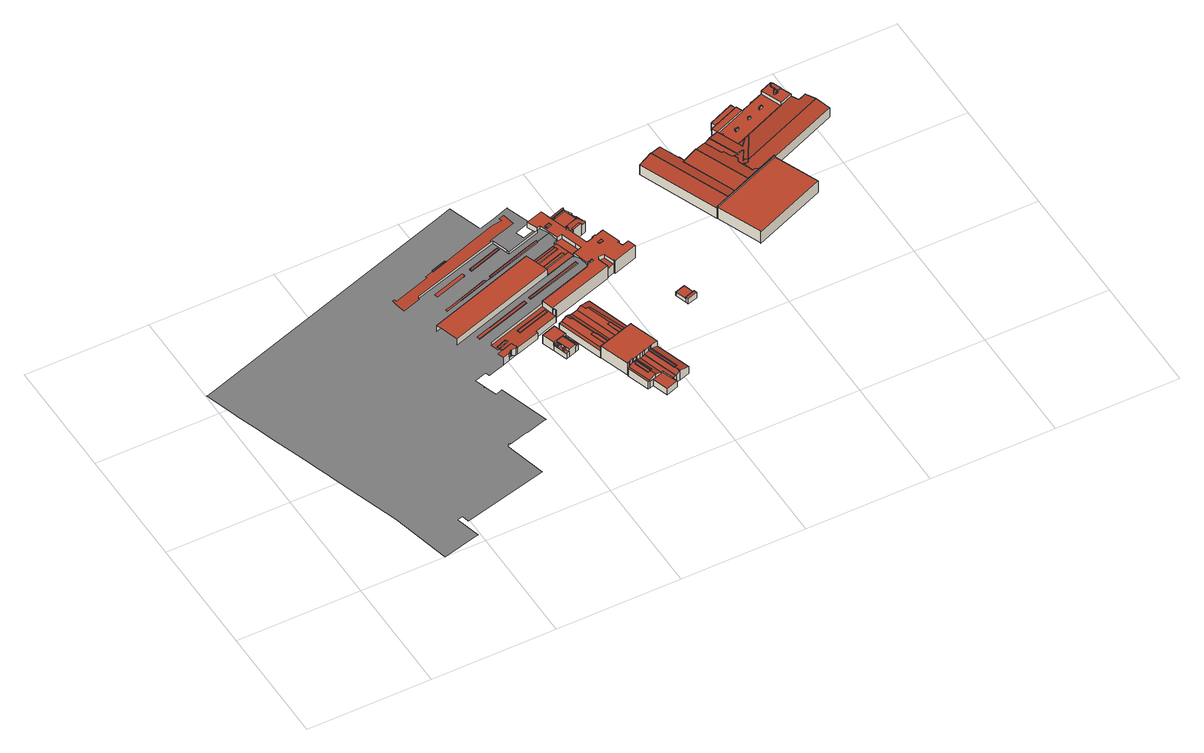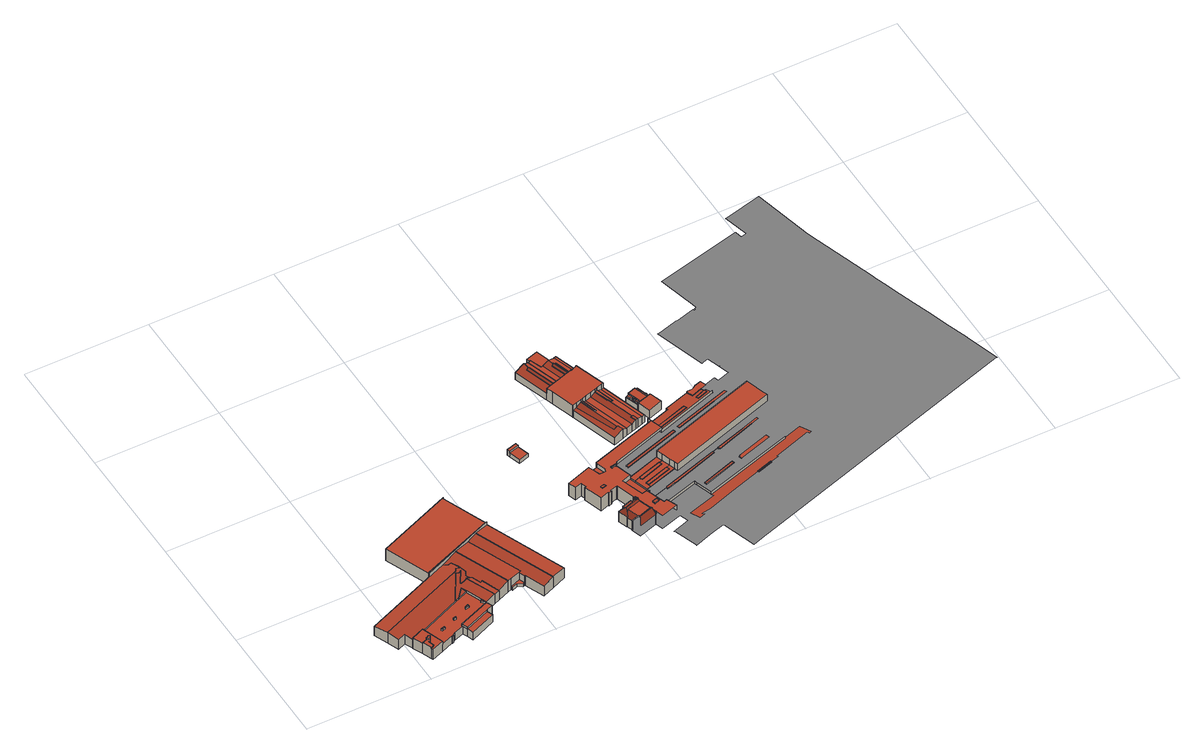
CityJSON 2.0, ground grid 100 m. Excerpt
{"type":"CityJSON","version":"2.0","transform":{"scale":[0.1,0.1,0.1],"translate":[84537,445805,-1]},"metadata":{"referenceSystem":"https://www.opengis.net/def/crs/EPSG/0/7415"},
"CityObjects":{
"building1":{"type":"Building","attributes":{"b3_dak_type":"slanted","b3_h_dak_50p":11.34,"b3_h_dak_70p":12.93,"b3_h_dak_max":18.7,"b3_h_dak_min":-0.24,"b3_h_maaiveld":-0.41,"b3_kas_warenhuis":false,"b3_mutatie_ahn3_ahn4":false,"b3_opp_buitenmuur":23264.48,"b3_opp_dak_plat":22958.51,"b3_opp_dak_schuin":26793.35,"b3_opp_grond":47974.2,"b3_opp_scheidingsmuur":0,"b3_reconstructie_onvolledig":false,"b3_rmse_lod12":3.03,"b3_rmse_lod13":1.31,"b3_rmse_lod22":0.253,"b3_val3dity_lod12":"[]","b3_val3dity_lod13":"[]","b3_val3dity_lod22":"[104]","b3_volume_lod12":618811.44,"b3_volume_lod13":595669.38,"b3_volume_lod22":564615.25,"geconstateerd":false,"oorspronkelijkbouwjaar":1914,"status":"Pand in gebruik"},"children":["building1-1"]},
"building1-1":{"type":"BuildingPart","parents":["building1"],"geometry":[{"type":"MultiSurface","lod":"2.2","boundaries":[[[0,1,2,3,4]],[[5,6,7,8]],[[4,3,9,10]],[[4,10,11,12,13,14,15,16,17,0]],[[10,9,18,11]],[[19,20,21,22]],[[22,23,24,19]],[[3,25,18,9]],[[26,5,27,24]],[[14,28,8,15]],[[3,2,29,25]],[[11,18,25,12]],[[24,27,20,19]],[[12,25,29,30,31,13]],[[13,31,28,14]],[[32,33,34,35,36,37,38,39,40,41,42,43,44,45,46,47,48,49,50,51,52,53,54,55,56,57,58,59,60,61,62,63,64,65,66,67,68,69,70,71,72,73,74,75,76,77,78,79,80,81,82,83,84,85,86,87,88,89,90,91,92,93,94,95,96,97,98,99,100,101,30,29,2,1,102,103,104,105,106,107,108,109,110,111,112,113,114,115,116,117,118,119,120,121,122,123,124,125,126,127,128,129,130,131,132,133,134,135,136,137,138,139,140,141,142,143,144,145,146,147,148,149,150,151]],[[152,153,154,155,156,157,158,159,5,21,20,27,5,8,28,31,160],[161,162,163,164,165]],[[166,167,168,169,170,171,172]],[[173,174,175,176,177]],[[178,179,180,181,182]],[[172,183,184,166]],[[185,186,187,188,189,190,191,192,193,194,195]],[[31,30,101,160]],[[190,196,197,191]],[[198,199,200,201,202]],[[203,163,162,204]],[[168,205,206,169]],[[207,155,154,208]],[[185,209,210,186]],[[211,212,213,214]],[[215,216,217,218,219]],[[160,101,100,152]],[[204,162,161,220]],[[221,222,173,177,223,224,178,182,225]],[[198,226,227,199]],[[199,227,228,200]],[[219,218,212,211]],[[217,216,229,230,231,232,233,234,235,236,237,238,239,240,241,242,243,244,245,246,247]],[[248,164,163,203]],[[204,220,249,248,203]],[[189,250,196,190]],[[188,251,250,189]],[[187,252,251,188]],[[186,210,253,252,187]],[[254,255,256,257]],[[252,253,258,259]],[[152,100,99,153]],[[260,261,239,238,262]],[[167,263,205,168]],[[166,184,263,167]],[[264,259,258,265,266]],[[267,268,259,264]],[[220,161,165,249]],[[269,270,271,272]],[[272,271,273,274]],[[249,165,164,248]],[[275,208,154,153,276]],[[276,153,99,98,277]],[[277,98,97,278]],[[279,280,255,254]],[[254,257,281,279]],[[257,256,282,281]],[[283,284,268,267]],[[266,265,285,286]],[[281,282,280,279]],[[274,273,287,288]],[[272,274,288,289,290,269]],[[290,291,270,269]],[[292,293,294,261,260]],[[295,296,294,293]],[[222,297,298,174,173]],[[221,299,297,222]],[[225,300,299,221]],[[182,181,301,302,300,225]],[[303,304,208,275]],[[300,302,305,306]],[[266,286,307,308,309,310,311,283,267,264]],[[312,313,314,315]],[[316,317,306,318]],[[278,97,96,319]],[[314,313,320,321,297,299]],[[311,322,284,283]],[[321,323,298,297]],[[324,325,317,316]],[[318,306,305,326,327,328]],[[329,330,296,295]],[[315,314,331,332]],[[312,315,332,333]],[[302,301,334,335,326,305]],[[336,334,301,181]],[[310,337,322,311]],[[324,316,318,328,338]],[[333,339,320,313,312]],[[314,299,300,306,317,325,340,327,341,342,343,339,331]],[[309,344,337,310]],[[308,345,344,309]],[[286,285,346,347,307]],[[307,347,345,308]],[[288,287,348,289]],[[289,348,291,290]],[[338,340,325,324]],[[328,327,340,338]],[[343,321,320,339]],[[332,331,339,333]],[[347,346,349,350]],[[342,351,323,321,343]],[[327,326,335,341]],[[352,353,304,303]],[[354,355,330,329,356]],[[357,358,359,353,352,360]],[[351,361,362,363]],[[341,335,364,361,351,342]],[[334,365,364,335]],[[366,336,367,368]],[[368,367,359,358]],[[369,370,358,357]],[[363,362,371,372]],[[356,329,373,374]],[[357,360,375,376,369]],[[360,352,377,375]],[[376,378,370,369]],[[379,380,365,334,336,366]],[[372,371,381,382]],[[374,373,350,383]],[[383,350,349,382,384]],[[381,371,362,361,364,365,380,385,386]],[[375,377,378,376]],[[387,388,389,390]],[[391,392,388,387]],[[384,382,381,386,393]],[[391,387,390,394,395]],[[390,389,396,394]],[[395,397,392,391]],[[393,386,385,398]],[[319,96,95,399]],[[399,95,94,400,401]],[[401,400,402,403]],[[398,385,380,379]],[[275,276,277,278,319,399,401,403,404,405,406,407,408,409,410,411,412,413,414,415,416,417,418,419,420,421,422,423,424,425,426,427,428,429,430,431,432,433,434,435,436,437,438,354,356,374,383,384,393,398,379,366,368,358,370,378,377,352,303],[439,440,441,442,443,444],[388,392,397,396,389]],[[403,402,445,404]],[[394,396,397,395]],[[446,445,402,400,447]],[[400,94,93,447]],[[404,445,446,405]],[[448,436,435]],[[434,449,435]],[[449,434,433,450,451]],[[450,433,432,452]],[[436,448,453,437]],[[454,428,427,455]],[[451,450,456,457]],[[455,427,426,458]],[[459,60,59,453]],[[431,460,461,432]],[[462,61,60,459]],[[460,431,430]],[[429,463,464,430]],[[463,429,428,454]],[[452,432,461,465,466]],[[454,455,458,467,468,463]],[[458,426,469,470,467]],[[425,471,469,426]],[[421,78,77,422]],[[424,472,471,425]],[[405,446,447,406]],[[464,463,468,473]],[[422,77,76,474,423]],[[467,470,475,468]],[[406,447,93,92,407]],[[466,465,476,477]],[[423,474,472,424]],[[407,92,91,408]],[[420,79,78,421]],[[473,468,475,478,479]],[[419,80,79,420]],[[479,478,480]],[[474,76,75,481]],[[482,456,450,452,466,477,483]],[[481,484,485]],[[457,486,487,488,489,490,462,459,453,448,435,449,451]],[[418,81,80,419]],[[491,440,439,492]],[[492,439,444,493]],[[493,444,443,494]],[[477,476,495,483]],[[496,497,498,499,500,495,476,465,461,460]],[[501,496,460,430,464,473,479,480,502,503,504,505,498]],[[417,82,81,418]],[[457,456,482,506,486]],[[491,492,493,494,507,508]],[[472,474,481,485,509,510,511,512,513,514,515,516,502,480,478,475,470,469,471]],[[484,481,75,74,510,517]],[[484,517,509,485]],[[508,441,440,491]],[[494,443,442,507]],[[416,83,82,417]],[[501,497,496]],[[507,442,441,508]],[[415,84,83,416]],[[497,501,498]],[[505,499,498]],[[408,91,90,409]],[[517,510,509]],[[486,506,487]],[[506,482,483,518]],[[518,483,495,500,519]],[[499,505,504]],[[519,500,520,521]],[[503,522,504]],[[414,85,84,415]],[[523,524,522,503]],[[522,524,525,526,527,520,500,499,504]],[[510,74,73,511]],[[528,529,530,523,503,502,516,515,531]],[[521,520,527,532]],[[530,525,524,523]],[[525,67,66,526]],[[529,68,67,525,530]],[[526,66,65,527]],[[528,69,68,529]],[[514,531,515]],[[411,88,87,412]],[[531,70,69,528]],[[511,73,72,512]],[[512,72,71,513]],[[513,71,70,531,514]],[[412,87,86,413]],[[413,86,85,414]],[[410,89,88,411]],[[409,90,89,410]]],"semantics":{"surfaces":[{"type":"WallSurface","on_footprint_edge":true},{"type":"WallSurface","on_footprint_edge":false},{"type":"RoofSurface"},{"type":"GroundSurface"}],"values":[0,1,1,2,1,1,2,2,1,1,0,1,1,0,1,3,2,2,1,1,1,2,0,1,2,1,1,1,1,1,1,0,1,2,1,1,1,2,1,2,1,1,1,1,1,1,0,1,1,1,1,1,1,1,1,1,1,0,0,1,2,1,1,1,1,1,2,1,1,1,1,1,1,1,1,1,2,1,1,0,2,1,1,1,1,1,1,2,2,1,1,2,1,2,1,1,1,1,1,1,1,1,1,1,1,1,1,1,1,1,1,1,1,1,1,1,1,1,2,1,1,1,1,1,1,2,1,1,1,1,2,1,1,1,0,0,1,1,2,1,1,2,0,1,1,1,1,1,1,1,1,1,0,1,0,1,1,1,1,2,1,1,0,1,1,1,0,1,0,1,1,0,0,1,0,1,0,2,1,2,0,1,1,1,1,2,2,0,1,2,2,0,2,1,1,0,1,1,0,1,1,0,1,1,1,1,1,1,1,0,1,2,0,2,1,1,0,0,0,0,1,0,0,0,0,0,0,0,0,0]}}]},
"building2":{"type":"Building","attributes":{"b3_dak_type":"multiple horizontal","b3_h_dak_50p":7.55,"b3_h_dak_70p":8.09,"b3_h_dak_max":8.29,"b3_h_dak_min":5.23,"b3_h_maaiveld":-0.027,"b3_kas_warenhuis":false,"b3_mutatie_ahn3_ahn4":false,"b3_opp_buitenmuur":573.65,"b3_opp_dak_plat":287.61,"b3_opp_dak_schuin":0,"b3_opp_grond":277.17,"b3_opp_scheidingsmuur":0,"b3_reconstructie_onvolledig":false,"b3_rmse_lod12":1.29,"b3_rmse_lod13":1.29,"b3_rmse_lod22":0.211,"b3_val3dity_lod12":"[]","b3_val3dity_lod13":"[]","b3_val3dity_lod22":"[]","b3_volume_lod12":2249.02,"b3_volume_lod13":2249.02,"b3_volume_lod22":2053.02,"geconstateerd":false,"oorspronkelijkbouwjaar":1951,"status":"Pand in gebruik"},"children":["building2-1"]},
"building2-1":{"type":"BuildingPart","parents":["building2"],"geometry":[{"type":"Solid","lod":"2.2","boundaries":[[[[533,534,535,536,537,538,539,540,541]],[[542,543,544,545,546]],[[545,544,547,548]],[[549,538,537,550]],[[550,537,536,543,542]],[[543,536,535,551]],[[552,553,554,555]],[[555,554,556,557]],[[557,556,540,539,558]],[[546,545,559,560,561]],[[562,563,564,565]],[[566,567,568,569]],[[570,571,572,573]],[[574,575,576,571,570,577]],[[578,579,580,581]],[[581,580,582,583]],[[548,547,584,585]],[[560,559,585,586]],[[587,588,589,590]],[[583,582,588,587]],[[591,558,539,538,549]],[[592,565,564,558,591]],[[593,594,595,596]],[[597,598,599,600]],[[600,599,553,552]],[[590,589,594,593]],[[601,541,540,556]],[[577,570,602,603]],[[569,568,576,575]],[[563,604,598,597]],[[605,606,607,608]],[[551,535,534,609]],[[573,572,610,611]],[[561,560,565,592]],[[603,602,612,609,613]],[[611,610,612,602]],[[614,533,541,601]],[[613,609,534,533,614,615]],[[615,614,616,606,605]],[[617,618,567,566]],[[586,585,584,618,617,619]],[[619,617,575,574]],[[620,621,579,578]],[[606,616,621,620]],[[596,595,622,623]],[[623,622,624,625]],[[625,624,626,607]],[[608,607,626,604,563,562]],[[585,559,545,548]],[[563,597,600,552,555,557,558,564]],[[561,592,591,549,550,542,546]],[[611,602,570,573]],[[625,607,606,620,578,581,583,587,590,593,596,623]],[[618,584,547,544,543,551,609,612,610,572,571,576,568,567]],[[575,617,566,569]],[[608,562,565,560,586,619,574,577,603,613,615,605]],[[604,626,624,622,595,594,589,588,582,580,579,621,616,614,601,556,554,553,599,598]]]],"semantics":{"surfaces":[{"type":"GroundSurface"},{"type":"WallSurface","on_footprint_edge":false},{"type":"WallSurface","on_footprint_edge":true},{"type":"RoofSurface"}],"values":[[0,1,1,2,2,2,1,1,2,1,1,1,1,1,1,1,1,1,1,1,2,1,1,1,1,1,2,1,1,1,1,2,1,1,1,1,2,2,1,1,1,1,1,1,1,1,1,1,3,3,3,3,3,3,3,3,3]]}}]},
"building3":{"type":"Building","attributes":{"b3_dak_type":"slanted","b3_h_dak_50p":8.11,"b3_h_dak_70p":9.46,"b3_h_dak_max":11.99,"b3_h_dak_min":0.79,"b3_h_maaiveld":-0.036,"b3_kas_warenhuis":false,"b3_mutatie_ahn3_ahn4":false,"b3_opp_buitenmuur":2403.82,"b3_opp_dak_plat":1387.19,"b3_opp_dak_schuin":1650.51,"b3_opp_grond":2867.29,"b3_opp_scheidingsmuur":0,"b3_reconstructie_onvolledig":false,"b3_rmse_lod12":1.99,"b3_rmse_lod13":0.868,"b3_rmse_lod22":0.253,"b3_val3dity_lod12":"[]","b3_val3dity_lod13":"[]","b3_val3dity_lod22":"[]","b3_volume_lod12":27230.14,"b3_volume_lod13":26109.71,"b3_volume_lod22":25400.94,"geconstateerd":false,"oorspronkelijkbouwjaar":1951,"status":"Pand in gebruik"},"children":["building3-1"]},
"building3-1":{"type":"BuildingPart","parents":["building3"],"geometry":[{"type":"Solid","lod":"2.2","boundaries":[[[[627,628,629,630,631,632,633,634,635,636,637,638,639,640,641,642,643,644,645,646,647,648,649,650,651,652,653,654,655,656,657,658,659]],[[660,637,636,661]],[[662,638,637,660]],[[663,664,665,666]],[[667,659,658,668]],[[669,652,651,670]],[[671,669,672,673]],[[674,649,648,675]],[[676,677,675,678]],[[679,650,649,674]],[[680,681,682]],[[683,680,684,685]],[[686,639,638,662]],[[687,627,659,667]],[[688,689,640,639,686]],[[690,691,692,693]],[[694,635,634,691,690]],[[661,636,635,694]],[[695,696,697,698,699]],[[698,697,700,701]],[[702,655,654,703]],[[693,692,704,705,706]],[[691,634,633,707]],[[708,630,629,709,710]],[[710,709,711,712]],[[713,647,646,714]],[[670,651,650,679]],[[715,716,717,718]],[[719,720,721,722,723]],[[724,725,721,720]],[[705,704,726,727]],[[728,641,640,689]],[[685,684,729,730]],[[718,717,731,732,733]],[[733,732,734,664,663]],[[735,736,737,696,695]],[[738,714,646,645,739]],[[740,741,677,676]],[[727,726,742,743]],[[743,742,744,745]],[[746,747,748,749]],[[749,748,750,751]],[[751,750,752,753]],[[754,653,652,669,671]],[[709,629,628,755]],[[756,757,758,759]],[[757,656,655,702]],[[760,632,631,761,762]],[[761,631,630,708]],[[712,711,763,764]],[[765,766,767,768,769]],[[701,700,766,765]],[[703,654,653,754]],[[770,771,747,746]],[[772,773,774,775]],[[699,698,773,772]],[[678,675,648,647,713]],[[768,767,764,776]],[[777,642,641,728]],[[668,658,657,778]],[[775,774,720,719]],[[769,768,725,724]],[[779,780,781,782]],[[783,784,741,740]],[[739,645,644,785]],[[786,787,643,642,777]],[[788,789,790,689,688]],[[666,665,789,788]],[[730,729,790,789]],[[682,681,787,786]],[[785,644,643,787]],[[791,778,657,656,757,756]],[[723,722,778,791]],[[792,745,744,736,735]],[[706,705,745,792]],[[776,764,763,793]],[[755,628,627,687]],[[762,761,737,736]],[[794,795,780,779]],[[796,797,798]],[[799,800,797,796]],[[800,799,801]],[[707,633,632,760]],[[802,803,716,715]],[[804,782,781,805,806]],[[807,808,782,804]],[[809,810,784,783]],[[811,808,807,812]],[[806,805,813,752]],[[753,752,813,803,802]],[[759,758,771,770]],[[673,672,810,809]],[[808,811,795,794]],[[814,815,680,683]],[[664,734,815,814]],[[732,731,714,738]],[[769,724,720,774,773,698,701,765]],[[682,786,777,728,689,790,729,684,680]],[[778,722,687,667,668]],[[806,752,750,812,807,804]],[[745,705,727,743]],[[755,793,763,711,709]],[[755,687,722,721,725,768,776,793]],[[665,685,730,789]],[[696,708,710,712,764,767,766,700,697]],[[673,758,757,702,703,754,671]],[[726,796,798,760,762,736,744,742]],[[708,696,737,761]],[[692,801,799,796,726,704]],[[664,814,683,685,665]],[[801,692,691,707,760,798,797,800]],[[803,813,805,781,809,783]],[[810,672,669,670,679,674,675,677,741,784]],[[759,770,746,749,751,753,802,715,718,733,663,666,788,688,686,662,660,661,694,690,693,706,792,735,695,699,772,775,719,723,791,756]],[[808,794,779,782]],[[795,811,812,750,748,747,771,758,673,809,781,780]],[[732,738,739,785,787,681,680,815,734]],[[714,731,717,716,803,783,740,676,678,713]]]],"semantics":{"surfaces":[{"type":"GroundSurface"},{"type":"WallSurface","on_footprint_edge":true},{"type":"WallSurface","on_footprint_edge":false},{"type":"RoofSurface"}],"values":[[0,1,1,2,1,1,2,1,2,1,2,2,1,1,1,2,1,1,2,2,1,2,1,1,2,1,1,2,2,2,2,1,2,2,2,2,1,2,2,2,2,2,2,1,1,2,1,1,1,2,2,2,1,2,2,2,1,2,1,1,2,2,2,2,1,1,2,2,2,2,1,1,2,2,2,2,1,2,2,2,2,2,1,2,2,2,2,2,2,2,2,2,2,2,2,2,3,3,3,3,3,3,3,3,3,3,3,3,3,3,3,3,3,3,3,3,3,3]]}}]},
"building4":{"type":"Building","attributes":{"b3_dak_type":"slanted","b3_h_dak_50p":3.64,"b3_h_dak_70p":3.7,"b3_h_dak_max":5.38,"b3_h_dak_min":3.5,"b3_h_maaiveld":-0.007,"b3_kas_warenhuis":false,"b3_mutatie_ahn3_ahn4":false,"b3_opp_buitenmuur":186.17,"b3_opp_dak_plat":104.07,"b3_opp_dak_schuin":0,"b3_opp_grond":104.07,"b3_opp_scheidingsmuur":0,"b3_reconstructie_onvolledig":false,"b3_rmse_lod12":0.72,"b3_rmse_lod13":0.72,"b3_rmse_lod22":0.171,"b3_val3dity_lod12":"[]","b3_val3dity_lod13":"[]","b3_val3dity_lod22":"[]","b3_volume_lod12":381.44,"b3_volume_lod13":381.44,"b3_volume_lod22":413.56,"geconstateerd":false,"oorspronkelijkbouwjaar":1991,"status":"Pand in gebruik"},"children":["building4-1"]},
"building4-1":{"type":"BuildingPart","parents":["building4"],"geometry":[{"type":"Solid","lod":"2.2","boundaries":[[[[816,817,818,819,820,821]],[[822,816,821,823]],[[823,821,820,824,825]],[[825,824,826,827]],[[828,819,818,829]],[[829,818,817,826]],[[824,820,819,828]],[[827,826,817,816,822]],[[824,828,829,826]],[[827,822,823,825]]]],"semantics":{"surfaces":[{"type":"GroundSurface"},{"type":"WallSurface","on_footprint_edge":true},{"type":"WallSurface","on_footprint_edge":false},{"type":"RoofSurface"}],"values":[[0,1,1,2,1,1,1,1,3,3]]}}]},
"building5":{"type":"Building","attributes":{"b3_bag_bag_overlap":0,"b3_dak_type":"multiple horizontal","b3_h_dak_50p":11.04,"b3_h_dak_70p":11.11,"b3_h_dak_max":12.09,"b3_h_dak_min":9.19,"b3_h_maaiveld":0.04,"b3_kas_warenhuis":false,"b3_mutatie_ahn3_ahn4":false,"b3_opp_buitenmuur":1365.18,"b3_opp_dak_plat":2512.22,"b3_opp_dak_schuin":0,"b3_opp_grond":2512.01,"b3_opp_scheidingsmuur":1075.05,"b3_reconstructie_onvolledig":false,"b3_rmse_lod12":0.266,"b3_rmse_lod13":0.266,"b3_rmse_lod22":0.153,"b3_val3dity_lod12":"[]","b3_val3dity_lod13":"[]","b3_val3dity_lod22":"[]","b3_volume_lod12":27816.35,"b3_volume_lod13":27816.35,"b3_volume_lod22":27600.04,"geconstateerd":false,"oorspronkelijkbouwjaar":2009,"status":"Pand in gebruik"},"children":["building5-1"]},
"building5-1":{"type":"BuildingPart","parents":["building5"],"geometry":[{"type":"Solid","lod":"2.2","boundaries":[[[[830,831,832,833,834,835,836,837]],[[838,832,831,839]],[[840,833,832,838]],[[841,834,833,840]],[[842,836,835,843,844]],[[844,843,845,846]],[[846,845,830,837,847]],[[847,837,836,842]],[[843,835,834,841]],[[839,831,830,845]],[[847,842,844,846]],[[839,845,843,841,840,838]]]],"semantics":{"surfaces":[{"type":"GroundSurface"},{"type":"WallSurface","on_footprint_edge":true},{"type":"WallSurface","on_footprint_edge":false},{"type":"RoofSurface"}],"values":[[0,1,1,1,1,2,1,1,1,1,3,3]]}}]},
"building6":{"type":"Building","attributes":{"b3_bag_bag_overlap":0,"b3_dak_type":"multiple horizontal","b3_h_dak_50p":10,"b3_h_dak_70p":10.41,"b3_h_dak_max":12.14,"b3_h_dak_min":0.03,"b3_h_maaiveld":0.055,"b3_kas_warenhuis":false,"b3_mutatie_ahn3_ahn4":false,"b3_opp_buitenmuur":2753.75,"b3_opp_dak_plat":1397.48,"b3_opp_dak_schuin":5383.34,"b3_opp_grond":6560.22,"b3_opp_scheidingsmuur":1576.91,"b3_reconstructie_onvolledig":false,"b3_rmse_lod12":1.48,"b3_rmse_lod13":1.41,"b3_rmse_lod22":0.255,"b3_val3dity_lod12":"[]","b3_val3dity_lod13":"[]","b3_val3dity_lod22":"[]","b3_volume_lod12":67911.48,"b3_volume_lod13":67747.55,"b3_volume_lod22":62878.25,"geconstateerd":false,"oorspronkelijkbouwjaar":1948,"status":"Pand in gebruik"},"children":["building6-1"]},
"building6-1":{"type":"BuildingPart","parents":["building6"],"geometry":[{"type":"Solid","lod":"2.2","boundaries":[[[[848,849,850,851,852,853,854,855,856,857,858,859,860,861,862,863,864,865,866,867,868,869,870,871,872,873,874,875,876,877,878,879,880,881,882,883,884,885,886,887,888,889,890,891,892,893,894]],[[895,891,890,896]],[[897,892,891,895]],[[898,889,888,899]],[[896,890,889,898]],[[900,901,902,903]],[[904,905,901,900]],[[905,906,907,902]],[[908,872,871,909,910]],[[910,909,911,912,913]],[[899,888,887,914]],[[914,887,886,915]],[[916,917,885,884,918]],[[919,858,857,920,921]],[[915,886,885,917]],[[922,919,923,924]],[[913,912,925]],[[924,923,925]],[[926,927,928,929]],[[930,870,869,931]],[[931,869,868,932]],[[933,934,935,936,937]],[[912,911,938,939]],[[939,938,867,866,940]],[[940,866,865,941]],[[932,868,867,938]],[[942,850,849,943]],[[921,920,944,945]],[[946,893,892,897,947]],[[948,852,851,949]],[[950,853,852,948]],[[951,952,953,954]],[[949,851,850,942]],[[909,871,870,930]],[[955,956,917,916]],[[957,958,876,875,959,960]],[[961,962,963,964]],[[965,855,854,966,967]],[[967,966,968,969]],[[970,971,958,957]],[[966,854,853,950]],[[972,863,862,973]],[[918,884,883,974]],[[975,976,977,978]],[[979,879,878,980]],[[981,982,956,955,983]],[[983,955,984,985]],[[986,987,988,989]],[[945,944,873,872,908]],[[941,865,864,990]],[[991,990,864,863,972]],[[947,897,992,993,994]],[[995,859,858,919,922]],[[996,997,998]],[[999,1000,998]],[[1000,999,1001]],[[937,936,1001]],[[959,875,874,1002]],[[978,977,881,880,1003]],[[1004,1005,1006,1007]],[[1008,1009,1010,1011]],[[1012,1013,1014,1015]],[[1007,1006,856,855,965]],[[920,857,856,1006]],[[1016,995,990,991]],[[973,862,861,1017]],[[1017,861,860,1018]],[[1019,1020,848,894,1021,1022]],[[1023,1024,1025,1026]],[[1027,1028,1029,1030]],[[1030,1029,952,951]],[[1031,1032,1020,1019]],[[954,953,1028,1027]],[[993,992,1033,1034]],[[1035,1036,1037,1038,1039]],[[1015,1014,1005,1004]],[[1021,894,893,946]],[[1040,1041,1042,971,970]],[[1043,1044,1045,1046]],[[985,984,976,975]],[[1003,880,879,979]],[[974,883,882,1047]],[[1047,882,881,977]],[[1048,1049,1050,1051]],[[994,993,943,1052]],[[1051,1050,1053,1054]],[[1054,1053,1055,1056]],[[1057,1058,1059,1060]],[[1061,1062,1060,1063]],[[1064,1065,1058,1057]],[[1066,1067,1068,1069]],[[1070,1071,1002,1072]],[[1072,1002,874,873,944]],[[1069,1068,1071,1070]],[[1073,1074,1065,1064]],[[1075,1076,1074,1073]],[[1022,1021,1076,1075]],[[1077,1078,1079,1080]],[[1011,1010,1078,1077]],[[1046,1045,1081,1082]],[[1082,1081,1083,1084]],[[1084,1083,1044,1043]],[[989,988,1085,1086]],[[1087,1088,1089,1090]],[[1090,1089,1091,1092]],[[1052,943,849,848,1020]],[[1056,1055,1093,1094]],[[1094,1093,1095,1096]],[[1039,1038,1097,1098]],[[1018,860,859,995,1016]],[[1099,1100,987,986]],[[1098,1097,1100,1099]],[[1026,1025,1062,1061]],[[1101,1102,1103,1104]],[[1105,1106,1107,1108]],[[1106,1109,1102,1101]],[[1096,1095,1109,1106,1105]],[[1041,1110,1111,1112]],[[1112,1111,1113,1114]],[[1114,1113,1115,1116]],[[971,1042,1116,1117]],[[964,963,934,933]],[[1118,877,876,958]],[[980,878,877,1118]],[[1119,1120,1121]],[[997,996,1121]],[[1122,1123,1013,1012]],[[936,935,1123,1122]],[[1034,927,926]],[[1034,1033,906,905,904]],[[1124,1125,1126,1127]],[[1125,1124,1128]],[[1067,1066,1128]],[[1127,1126,1129,1088,1087]],[[1129,1126,1130]],[[962,961,1130]],[[1092,1091,1037,1036]],[[1117,1116,1115,982,981]],[[1080,1079,1009,1008]],[[1086,1085,1131]],[[929,928,1131]],[[969,968,1120,1119]],[[1063,1060,1059,1049,1048]],[[1108,1107,1024,1023]],[[1104,1103,1032,1031]],[[903,902,907,1110,1041,1040]],[[960,959,1036,1035]],[[905,902,901]],[[909,930,931,932,938,911]],[[945,908,910,913,925,923,919,921]],[[990,995,922,924,925,912,939,940,941]],[[954,1027,1030,951]],[[1047,977,976,984,955,916,918,974]],[[1084,1043,1046,1082]],[[1108,1023,1026,1061,1063,1048,1051,1054,1056,1094,1096,1105]],[[1018,1016,991,972,973,1017]],[[1116,1042,1041,1112,1114]],[[1110,907,906,1033,992,897,895,896,898,899,914,915,917,956,982,1115,1113,1111],[953,952,1029,1028],[1010,1009,1079,1078],[1044,1083,1081,1045]],[[962,1130,1126,1125,1128,1066,1069,1070,1072,944,920,1006,1005,1014,1013,1123,935,934,963]],[[1117,981,983,985,975,978,1003,979,980,1118,958,971]],[[1080,1008,1011,1077]],[[969,1119,1121,996,998,1000,1001,936,1122,1012,1015,1004,1007,965,967]],[[968,929,1131,1085,988,987,1100,1097,1038,1037,1091,1089,1088,1129,1130,961,964,933,937,1001,999,998,997,1121,1120]],[[929,968,966,950,948,949,942,943,993,1034,926]],[[1104,1031,1019,1022,1075,1073,1064,1057,1060,1062,1025,1024,1107,1106,1101]],[[1032,1103,1102,1109,1095,1093,1055,1053,1050,1049,1059,1058,1065,1074,1076,1021,946,947,994,1052,1020]],[[1036,959,1002,1071,1068,1067,1128,1124,1127,1087,1090,1092]],[[960,1035,1039,1098,1099,986,989,1086,1131,928,927,1034,904,900,903,1040,970,957]]]],"semantics":{"surfaces":[{"type":"GroundSurface"},{"type":"WallSurface","on_footprint_edge":true},{"type":"WallSurface","on_footprint_edge":false},{"type":"RoofSurface"}],"values":[[0,1,1,1,1,2,2,2,1,2,1,1,1,1,1,2,2,2,2,1,1,2,2,1,1,1,1,2,1,1,1,2,1,1,2,1,2,1,2,2,1,1,1,2,1,2,2,2,1,1,1,2,1,2,2,2,2,1,1,2,2,2,1,1,2,1,1,1,2,2,2,2,2,2,2,2,1,2,2,2,1,1,1,2,2,2,2,2,2,2,2,2,1,2,2,2,2,2,2,2,2,2,2,2,2,1,2,2,2,1,2,2,2,2,2,2,2,2,2,2,2,2,1,1,2,2,2,2,2,2,2,2,2,2,2,2,2,2,2,2,2,2,2,2,2,2,2,3,3,3,3,3,3,3,3,3,3,3,3,3,3,3,3,3,3,3,3,3]]}}]}
},
"vertices":[
[1961,1440,78],[1961,1440,6],[2016,1457,6],[2016,1457,39],[2016,1457,78],[1980,1530,75],[1980,1530,72],[1990,1505,72],[1990,1505,73],[2031,1469,31],[2031,1469,78],[2044,1476,78],[2085,1478,78],[2095,1482,78],[2076,1534,79],[1990,1505,79],[1945,1490,79],[1947,1482,79],[2044,1476,25],[2051,1579,83],[2051,1579,77],[1973,1549,77],[1973,1549,82],[1980,1530,80],[2064,1562,81],[2085,1478,7],[1980,1530,78],[2064,1562,75],[2076,1534,72],[2085,1478,6],[2095,1482,6],[2095,1482,67],[97,1914,6],[95,1920,6],[8,2191,6],[12,2192,6],[12,2190,6],[1303,2604,6],[2053,2846,6],[2262,2915,6],[2381,2955,6],[2381,2956,6],[2387,2958,6],[2475,2687,6],[2469,2685,6],[2470,2683,6],[2476,2685,6],[2477,2681,6],[2607,2722,6],[2741,2765,6],[2741,2764,6],[2804,2572,6],[2808,2573,6],[2809,2569,6],[2674,2526,6],[2697,2455,6],[2729,2465,6],[2730,2463,6],[2866,2507,6],[2886,2445,6],[2886,2444,6],[2888,2445,6],[2888,2446,6],[3029,2492,6],[3034,2493,6],[3058,2417,6],[3055,2416,6],[3069,2372,6],[3070,2369,6],[3073,2370,6],[3096,2300,6],[3098,2295,6],[3097,2295,6],[3097,2294,6],[3057,2281,6],[2979,2256,6],[2955,2248,6],[2951,2247,6],[2998,2096,6],[3005,2098,6],[3006,2095,6],[3059,2112,6],[3057,2119,6],[3081,2127,6],[3083,2120,6],[3154,2142,6],[3201,1995,6],[3187,1990,6],[3201,1946,6],[3258,1964,6],[3278,1902,6],[3080,1836,6],[3075,1850,6],[3073,1849,6],[3010,1828,6],[3009,1828,6],[3012,1820,6],[2475,1650,6],[2485,1622,6],[2481,1621,6],[2288,1560,6],[2293,1544,6],[1889,1417,6],[1823,1396,6],[1822,1396,6],[1811,1431,6],[1711,1398,6],[1714,1390,6],[1738,1317,6],[1730,1315,6],[1732,1307,6],[1740,1310,6],[1772,1213,6],[1772,1211,6],[1809,1223,6],[1827,1229,6],[1956,828,6],[1938,823,6],[1779,781,6],[1773,780,6],[1620,740,6],[1617,750,6],[1604,747,6],[1608,736,6],[1595,733,6],[1591,732,6],[1601,695,6],[1661,450,6],[1676,391,6],[994,224,6],[993,224,6],[992,227,6],[978,283,6],[957,278,6],[932,273,6],[932,272,6],[983,75,6],[980,75,6],[981,73,6],[678,0,6],[560,485,6],[560,487,6],[558,486,6],[369,1075,6],[366,1086,6],[327,1204,6],[291,1316,6],[250,1439,6],[211,1561,6],[186,1637,6],[146,1759,6],[95,1913,6],[2288,1560,68],[2481,1621,67],[2443,1744,79],[1947,1584,81],[1948,1583,81],[1943,1583,81],[1940,1582,81],[1965,1524,75],[2293,1544,66],[2369,1654,73],[2180,1595,74],[2173,1619,77],[2439,1703,75],[2446,1679,73],[2340,1786,126],[2336,1798,128],[2333,1806,130],[1995,1698,130],[1875,1659,130],[1878,1650,128],[1882,1639,126],[2545,2150,172],[2545,2150,110],[1664,1865,110],[1664,1865,133],[1664,1865,172],[1723,1679,172],[1723,1679,132],[1723,1679,109],[2605,1963,109],[2605,1963,172],[1882,1639,122],[2340,1786,122],[1956,2031,128],[2200,2108,128],[2200,2109,128],[2196,2118,128],[2193,2117,128],[2189,2122,128],[1876,2021,128],[1813,2001,128],[1818,1987,128],[1819,1985,128],[1953,2030,128],[2189,2122,122],[1876,2021,122],[2092,2235,113],[2106,2246,113],[2097,2267,113],[1829,2181,113],[1837,2154,113],[2173,1619,83],[2180,1595,80],[2333,1806,122],[1995,1698,122],[1947,1584,107],[2443,1744,107],[1956,2031,124],[2200,2108,124],[2054,2440,110],[2054,2440,105],[1931,2401,105],[1931,2401,110],[1934,2387,109],[1934,2387,105],[2063,2430,105],[2063,2430,108],[2063,2430,109],[2369,1654,79],[2568,2076,172],[2553,2122,172],[1682,1810,172],[1706,1734,172],[2590,2010,172],[2092,2235,107],[2106,2246,107],[2097,2267,107],[1932,2394,106],[1866,2373,106],[1870,2361,104],[1569,2264,104],[1559,2281,108],[1545,2277,108],[1559,2234,98],[1580,2173,85],[1724,2219,85],[1727,2228,86],[2444,2448,84],[2440,2460,87],[2435,2475,90],[2660,2542,89],[2635,2627,108],[2589,2612,108],[2603,2593,103],[2521,2582,106],[2299,2508,106],[2439,1703,81],[2446,1679,79],[2193,2117,123],[2196,2118,123],[2200,2109,125],[2200,2109,124],[2165,2279,115],[2165,2279,107],[2171,2260,107],[2171,2260,112],[2248,2125,124],[2248,2125,125],[2444,2448,106],[2444,2448,87],[1727,2228,106],[2336,1798,124],[2248,2125,128],[2248,2123,124],[2248,2123,128],[2244,2140,128],[2244,2140,122],[2380,1822,127],[2380,1822,122],[2383,1813,124],[2383,1813,128],[2386,1804,122],[2386,1804,129],[2443,1744,130],[2481,1621,129],[2485,1622,129],[2475,1650,129],[2434,2366,115],[2434,2366,107],[2439,2348,112],[2439,2348,107],[2616,2261,129],[2616,2261,122],[2699,2265,123],[2699,2265,129],[2842,1949,122],[2842,1949,128],[2839,1961,128],[2837,1970,127],[2837,1970,122],[2485,2322,107],[2485,2322,104],[2485,2322,86],[2493,2298,108],[2493,2298,85],[2553,2122,108],[2553,2122,104],[2568,2076,108],[2590,2010,108],[2605,1963,107],[2590,2010,107],[2884,1886,130],[2884,1886,107],[2618,2019,107],[2618,2019,108],[2700,2270,129],[2700,2285,129],[2689,2281,129],[2688,2282,129],[2627,2262,129],[2591,2111,114],[2591,2111,108],[2597,2085,108],[2597,2085,115],[2612,2043,113],[2612,2043,108],[2618,2019,114],[3012,1820,129],[2788,2173,107],[2781,2193,107],[2627,2262,122],[2781,2193,104],[2799,2104,113],[2799,2104,108],[2810,2079,107],[2810,2079,108],[2810,2079,114],[2763,2382,109],[2763,2382,84],[2796,2151,108],[2796,2151,115],[2788,2173,114],[2864,2046,107],[2851,2092,107],[2864,2046,110],[2688,2282,122],[2809,2096,114],[2788,2173,108],[2809,2096,108],[2851,2092,108],[2817,2204,108],[2781,2193,108],[2689,2281,122],[2700,2285,122],[2700,2270,124],[2700,2270,125],[2839,1961,124],[2816,2307,124],[2816,2307,125],[2817,2204,104],[2898,1907,130],[2898,1907,110],[2730,2463,135],[2730,2463,85],[2763,2382,134],[2904,1915,139],[2904,1915,130],[2904,1915,111],[2898,1907,140],[2817,2204,92],[2811,2223,92],[2811,2223,108],[2851,2092,91],[2864,2046,91],[2864,2046,131],[2886,1976,124],[2886,1976,131],[2905,1911,140],[2905,1911,130],[2831,2233,92],[2831,2233,109],[2789,2390,109],[2789,2390,134],[2947,1914,140],[2942,1927,139],[2947,1914,130],[2942,1927,130],[2938,2070,131],[2938,2070,91],[2840,2235,92],[2840,2235,108],[2816,2307,134],[2840,2235,133],[2921,2124,92],[2882,2244,92],[2814,2365,140],[2814,2365,134],[2823,2344,134],[2823,2344,144],[2818,2367,140],[2818,2367,134],[2882,2244,133],[2861,2356,144],[2854,2379,141],[2861,2356,134],[2854,2379,134],[2921,2124,132],[3009,1828,129],[3010,1828,90],[3010,1828,129],[2986,1908,91],[2986,1908,130],[2997,1929,130],[3047,1931,130],[3073,1849,129],[3075,1850,129],[3080,1836,129],[3278,1902,129],[3258,1964,130],[3201,1946,130],[3187,1990,130],[3201,1995,130],[3154,2142,132],[3083,2120,131],[3081,2127,132],[3057,2119,132],[3059,2112,131],[3006,2095,131],[3005,2098,132],[2998,2096,132],[2951,2247,133],[2955,2248,133],[2954,2249,133],[2950,2247,133],[2946,2258,133],[2933,2273,133],[2940,2275,133],[2937,2283,133],[2934,2294,133],[2933,2297,133],[2900,2395,134],[2896,2408,134],[2895,2411,134],[2893,2415,134],[2884,2444,135],[2886,2445,135],[2866,2507,135],[3069,2039,131],[3063,2056,131],[3098,2065,131],[3102,2044,131],[3073,2037,131],[3073,2040,131],[2997,1929,91],[3047,1931,92],[3073,1849,91],[2884,2444,104],[2895,2411,139],[2896,2408,137],[2896,2408,142],[2900,2395,137],[2886,2445,104],[2940,2275,144],[2933,2273,144],[2897,2407,137],[2897,2407,143],[2946,2258,145],[2886,2444,105],[2933,2297,131],[2900,2395,131],[2888,2445,105],[2937,2283,144],[2937,2283,145],[2910,2398,131],[2910,2398,138],[2945,2260,145],[2947,2285,144],[2946,2258,116],[2945,2260,117],[2950,2247,104],[2954,2249,104],[2947,2285,146],[2955,2248,103],[2947,2285,141],[2909,2401,131],[2909,2401,138],[2948,2286,141],[2948,2286,146],[2949,2289,143],[2979,2256,103],[3009,2443,139],[3011,2434,139],[2979,2256,121],[2977,2274,121],[3009,2443,143],[3008,2444,142],[3030,2487,108],[3029,2492,103],[2888,2446,103],[3063,2056,136],[3069,2039,136],[3073,2040,136],[3073,2037,136],[3011,2434,131],[3015,2323,131],[3018,2322,131],[3032,2328,131],[3044,2333,131],[3012,2431,131],[3018,2322,133],[3048,2321,143],[3057,2339,129],[3045,2334,130],[3044,2333,130],[3009,2443,142],[3102,2044,137],[3098,2065,137],[3049,2297,121],[3057,2281,103],[3097,2294,103],[3097,2295,105],[3098,2295,104],[3096,2300,109],[3091,2298,109],[3048,2320,143],[3057,2281,121],[3011,2434,142],[3012,2431,142],[3035,2420,113],[3035,2420,124],[3057,2339,118],[3062,2349,121],[3062,2349,110],[3069,2372,95],[3055,2416,95],[3058,2417,92],[3073,2370,103],[3070,2369,106],[3069,2372,106],[3096,2300,104],[3058,2417,103],
[2458,1298,10],[2394,1278,10],[2368,1269,10],[2331,1385,10],[2299,1486,10],[2415,1523,10],[2448,1420,10],[2449,1415,10],[2484,1306,10],[2331,1385,91],[2331,1385,63],[2336,1386,63],[2336,1386,76],[2336,1386,91],[2340,1374,63],[2340,1374,76],[2415,1523,91],[2299,1486,91],[2368,1269,63],[2442,1393,75],[2442,1393,63],[2438,1405,63],[2438,1405,75],[2449,1415,63],[2449,1415,74],[2448,1420,74],[2357,1393,76],[2357,1393,85],[2357,1393,91],[2434,1373,85],[2434,1373,75],[2421,1412,75],[2421,1412,85],[2345,1359,76],[2345,1359,63],[2348,1349,63],[2348,1349,76],[2379,1324,76],[2379,1324,64],[2365,1317,63],[2365,1317,76],[2371,1351,85],[2371,1351,76],[2371,1351,64],[2379,1324,85],[2464,1332,74],[2464,1332,63],[2467,1341,63],[2467,1341,74],[2455,1346,63],[2455,1346,75],[2362,1380,64],[2362,1380,76],[2362,1380,85],[2453,1356,75],[2453,1356,63],[2455,1357,63],[2455,1357,75],[2448,1420,91],[2421,1412,91],[2453,1370,74],[2453,1370,63],[2440,1366,64],[2440,1366,75],[2451,1379,74],[2451,1379,63],[2450,1393,63],[2450,1393,74],[2484,1306,63],[2384,1309,76],[2384,1309,85],[2434,1373,64],[2457,1301,85],[2457,1301,75],[2446,1337,75],[2446,1337,85],[2394,1278,64],[2367,1303,63],[2367,1303,76],[2384,1309,64],[2394,1278,85],[2458,1298,64],[2458,1298,85],[2457,1301,64],[2364,1372,76],[2364,1372,64],[2364,1372,85],[2478,1310,74],[2478,1310,63],[2442,1353,64],[2442,1353,75],[2454,1347,64],[2454,1347,75],[2446,1337,64],
[2484,1545,10],[2532,1560,10],[2550,1565,10],[2582,1575,10],[2636,1592,10],[2670,1603,10],[2754,1629,10],[2872,1252,10],[2872,1250,10],[2875,1251,10],[2875,1248,10],[2874,1248,10],[2933,1066,10],[2950,1013,10],[3041,727,10],[2958,701,10],[2956,705,10],[2954,705,10],[2955,701,10],[2920,690,10],[2894,682,10],[2895,681,10],[2905,648,10],[2807,617,10],[2766,747,10],[2736,737,10],[2719,732,10],[2661,915,10],[2663,916,10],[2661,922,10],[2583,1163,10],[2581,1162,10],[2463,1538,10],[2875,1248,127],[2875,1251,127],[2874,1248,127],[2866,987,127],[2866,987,101],[2878,991,107],[2878,991,127],[2463,1538,81],[2581,1162,81],[2736,737,69],[2766,747,69],[2736,737,80],[2735,739,69],[2735,739,80],[2905,648,70],[2895,681,70],[2892,679,81],[2892,679,70],[2895,681,81],[2807,617,69],[2948,753,99],[2953,716,97],[2953,716,101],[2948,753,104],[2953,755,97],[2953,755,106],[2933,1066,127],[2484,1545,81],[2950,1013,127],[2950,1013,77],[2872,1252,127],[2872,1252,78],[2842,1243,86],[2842,1243,127],[2872,1250,127],[2702,1199,127],[2702,1199,82],[2664,1188,101],[2664,1188,108],[2664,1188,127],[2628,1303,101],[2628,1303,108],[2663,916,81],[2661,915,81],[2803,1231,108],[2803,1231,112],[2803,1231,127],[2754,1629,78],[2582,1575,82],[2550,1565,95],[2550,1565,99],[2566,1521,95],[2566,1521,98],[2894,682,81],[2920,690,81],[2809,969,127],[2809,969,81],[2827,978,81],[2827,978,127],[2639,1180,127],[2639,1180,100],[2639,1180,96],[2603,1169,81],[2603,1169,127],[2597,1321,101],[2597,1321,97],[2764,1350,107],[2764,1350,111],[3041,727,77],[2969,760,93],[2969,760,97],[2828,975,81],[2828,975,83],[2828,975,127],[2866,987,96],[2752,1215,127],[2752,1215,82],[2752,1215,81],[2920,690,83],[2955,701,96],[2860,773,81],[2860,773,70],[2745,1350,98],[2745,1350,102],[2783,1224,98],[2783,1224,102],[2713,946,127],[2713,946,94],[2715,940,94],[2715,940,127],[2742,948,103],[2742,948,127],[2750,950,98],[2750,950,127],[2719,732,81],[2532,1560,101],[2661,922,127],[2661,922,81],[2675,927,81],[2675,927,127],[2670,1603,100],[2636,1592,81],[2636,1592,82],[2554,1520,98],[2554,1520,103],[2624,1303,107],[2624,1303,103],[2617,1324,103],[2617,1324,105],[2617,1324,107],[2688,931,127],[2688,931,85],[2646,1182,127],[2646,1182,102],[2640,1178,100],[2640,1178,127],[2554,1520,105],[2958,701,101],[2583,1163,81],[2759,803,97],[2759,803,94],[2779,803,100],[2779,803,104],[2844,769,82],[2844,769,70],[2954,705,96],[2956,705,101],[2956,705,97],[2894,996,127],[2894,996,97],[2894,996,93],[2583,1163,127],[2783,1224,127],[2545,1519,101],[2721,921,97],[2721,921,94],[2696,1558,105],[2696,1558,97],[2685,1556,100],[2698,1559,104],[2698,1559,96],[2723,1564,90],[2785,961,127],[2785,961,82],[2779,803,109],[2795,815,93],[2795,815,97],[2736,937,109],[2736,937,104],[2794,755,100],[2794,755,70],[2736,937,101],[2743,944,103],[2750,950,95],[2942,751,101],[2942,751,96],
[3374,1321,10],[3367,1346,10],[3340,1437,10],[3421,1462,10],[3449,1370,10],[3456,1345,10],[3374,1321,62],[3456,1345,62],[3449,1370,46],[3449,1370,62],[3367,1346,46],[3367,1346,62],[3421,1462,46],[3340,1437,46],
[4559,2184,10],[4703,1830,10],[4106,1588,10],[4106,1589,10],[4112,1592,10],[3965,1950,10],[3963,1954,10],[4555,2195,10],[4106,1588,123],[4703,1830,123],[4106,1589,123],[4112,1592,123],[3963,1954,130],[3965,1950,118],[3965,1950,130],[4559,2184,118],[4559,2184,130],[4555,2195,130],
[4930,2755,11],[4963,2675,11],[4963,2674,11],[4964,2674,11],[4990,2609,11],[5054,2636,11],[5091,2545,11],[5137,2433,11],[4431,2145,11],[4292,2088,11],[4161,2035,11],[4081,2002,11],[3963,1954,11],[3704,2592,11],[3705,2592,11],[3704,2594,11],[3821,2641,11],[3915,2679,11],[3978,2523,11],[3980,2524,11],[3992,2529,11],[4038,2510,11],[4078,2526,11],[4084,2511,11],[4084,2510,11],[4113,2522,11],[4205,2559,11],[4253,2579,11],[4337,2612,11],[4338,2613,11],[4318,2658,11],[4319,2659,11],[4371,2681,11],[4370,2682,11],[4352,2725,11],[4352,2726,11],[4556,2810,11],[4575,2763,11],[4592,2722,11],[4670,2752,11],[4690,2760,11],[4688,2766,11],[4699,2770,11],[4701,2765,11],[4797,2804,11],[4894,2843,11],[4901,2825,11],[4701,2765,82],[4699,2770,82],[4797,2804,82],[4688,2766,82],[4690,2760,82],[4422,2404,103],[4422,2404,99],[4406,2443,93],[4406,2443,103],[4485,2476,95],[4485,2476,92],[4485,2476,82],[4406,2443,83],[4084,2510,120],[4084,2511,43],[4084,2511,120],[4001,2478,41],[4001,2478,107],[4001,2478,109],[4670,2752,82],[4592,2722,82],[4575,2763,86],[4575,2763,82],[4556,2810,85],[4161,2035,106],[4292,2088,120],[4292,2088,124],[4161,2035,109],[3982,2470,107],[3982,2470,110],[3992,2474,108],[4516,2482,93],[4516,2482,91],[4390,2268,111],[4390,2268,114],[4078,2526,43],[4038,2510,42],[3992,2529,41],[4318,2284,109],[4318,2284,107],[4343,2220,107],[4343,2220,116],[4343,2220,118],[3980,2524,41],[3980,2524,107],[3978,2523,107],[3915,2679,107],[4963,2674,92],[4963,2675,92],[4113,2522,121],[4113,2522,124],[4894,2843,111],[4797,2804,111],[4990,2609,102],[4964,2674,92],[5054,2636,102],[4709,2684,98],[4709,2684,82],[4710,2673,82],[4710,2673,99],[4574,2763,86],[4574,2763,82],[4337,2612,103],[4337,2612,100],[4253,2579,109],[4253,2579,112],[4336,2315,106],[4336,2315,103],[4331,2302,104],[4331,2302,107],[5137,2433,102],[5091,2545,116],[5091,2545,119],[4403,2264,116],[4403,2264,119],[4337,2611,103],[4337,2611,100],[3704,2594,107],[3705,2592,107],[4352,2726,84],[4371,2683,101],[4371,2683,85],[4370,2682,85],[4370,2682,101],[4319,2659,101],[4318,2658,101],[4593,2713,99],[4593,2713,82],[4574,2763,101],[4372,2681,85],[4372,2681,101],[4406,2361,106],[4406,2361,103],[4347,2266,112],[4347,2266,115],[3821,2641,122],[3821,2641,125],[4863,2633,82],[4863,2633,92],[4863,2633,114],[4081,2002,121],[4370,2234,117],[4370,2234,118],[4363,2236,117],[4341,2240,116],[4341,2240,119],[4343,2228,117],[4205,2559,101],[4371,2681,101],[4388,2167,107],[4388,2167,104],[4431,2145,99],[4431,2145,102],[4461,2582,100],[4461,2582,82],[4463,2566,82],[4463,2566,100],[4348,2209,115],[4348,2209,107],[4366,2161,107],[4366,2161,108],[4081,2002,124],[3704,2592,107],[3963,1954,107],[4930,2755,120],[4930,2755,112],[4901,2825,111],[4901,2825,121],[4888,2745,131],[4888,2745,121],[4882,2747,121],[4882,2747,131],[4741,2680,99],[4741,2680,82],[4736,2692,82],[4736,2692,99],[4893,2743,121],[4893,2743,112],[4509,2486,82],[4509,2486,92],[4349,2352,112],[4349,2352,109],[4349,2352,101],[4368,2360,101],[4368,2360,110],[4355,2568,103],[4355,2568,97],[4337,2611,97],[4615,2628,98],[4615,2628,82],[4613,2641,82],[4613,2641,98],[4352,2725,84],[4856,2728,131],[4856,2728,112],[4868,2722,112],[4868,2722,131],[4963,2675,114],[4879,2732,112],[4879,2732,131],[4887,2731,112],[4887,2731,131],[4880,2770,121],[4880,2770,112],[4870,2752,112],[4870,2752,121],[4881,2747,131],[4881,2747,121],[4870,2752,131],[4890,2766,121],[4890,2766,112],[4307,2354,105],[4307,2354,104],[4278,2425,104],[4278,2425,105],[4262,2416,107],[4262,2416,101],[4205,2559,107],[4876,2812,121],[4876,2812,111],[4890,2824,121],[4890,2824,111],[4488,2576,98],[4488,2576,82],[4491,2586,82],[4491,2586,97],[4595,2637,82],[4595,2637,99],[4591,2625,82],[4591,2625,99],[4367,2276,112],[4367,2276,113],[4334,2346,107],[4334,2346,102],[4347,2342,103],[4347,2342,109],[4350,2349,102],[4350,2349,109],[4888,2740,112],[4888,2740,131],[4889,2741,112],[4889,2741,131],[4397,2367,102],[4397,2367,107],[4403,2365,106],[4403,2365,102],[4890,2742,121],[4890,2742,112],[4892,2744,112],[4892,2744,121],[4889,2742,131],[4889,2742,121],[4888,2742,121],[4888,2742,131],[4889,2742,112],[4355,2568,83],[4364,2578,83],[4364,2578,97],[4342,2603,83],[4342,2603,97],[4339,2612,83],[4339,2612,97],[4339,2612,100],[4338,2613,100],[4382,2255,119],[4382,2255,116],[4373,2240,117],[4345,2210,115],[4345,2210,107],[4323,2349,106],[4323,2349,103],[4326,2342,103],[4326,2342,106],[4310,2353,104],[4326,2342,102],[4329,2332,103],[4372,2274,113]
]}
